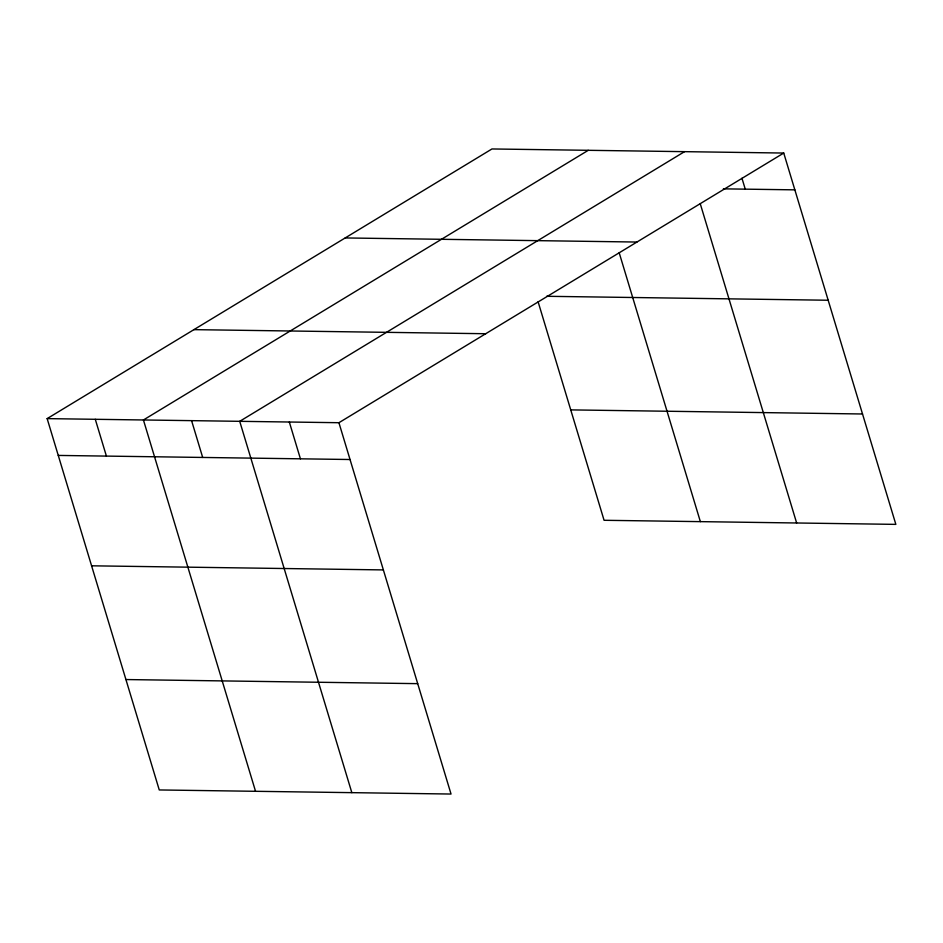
<?xml version="1.0" encoding="UTF-8"?>
<svg xmlns="http://www.w3.org/2000/svg" width="943" height="943" viewBox="0 0 943 943"><rect width="100%" height="100%" fill="white"/><g stroke="black" fill="none" stroke-linecap="round" stroke-linejoin="round"><path stroke-width="1.41" d="M47.15 418.621L338.926 422.712L451.037 794.041L159.261 789.951L47.15 418.621L491.963 148.959L783.739 153.049L895.85 524.379L604.074 520.288L538.099 301.772M588.255 150.314L143.43 419.977L255.541 791.295M684.535 151.658L239.722 421.321L351.833 792.65M338.926 422.712L783.739 153.049M723.364 188.848L794.855 189.849M345.173 237.942L636.949 242.045M546.622 296.291L828.178 300.239M193.94 329.637L485.716 333.728M570.751 409.887L862.515 413.989M58.266 455.422L350.03 459.512M91.589 565.812L383.365 569.914M125.926 679.549L417.702 683.651M741.952 178.251L745.253 189.154M700.284 203.829L796.646 522.988M619.197 252.783L700.366 521.632M289.324 422.016L300.428 458.817M191.582 420.649L202.686 457.449M95.29 419.293L106.406 456.094"/></g></svg>
